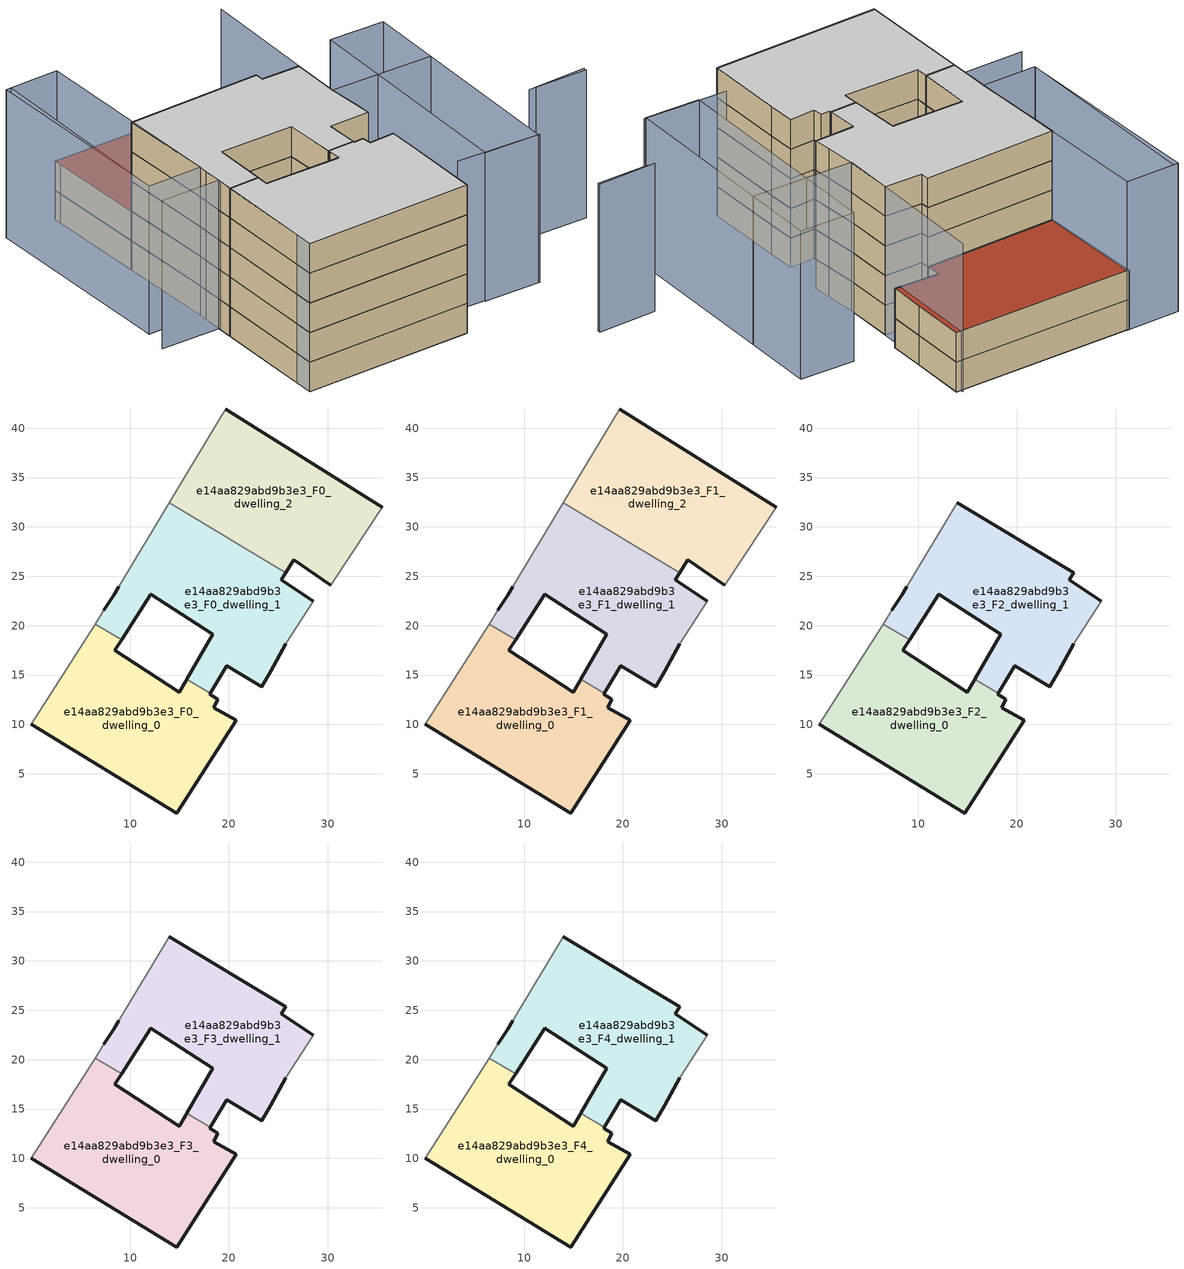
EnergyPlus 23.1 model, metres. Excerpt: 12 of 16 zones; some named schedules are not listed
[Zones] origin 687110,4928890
e14aa829abd9b3e3_F0_dwelling_0
 floor ground (EU_floor_Construction): 14.7,1.04 19.22,8.04 20.72,10.43 18.47,11.72 18.89,12.58 18.06,13.04 18.13,13.16 15.75,14.59 15.65,14.4 14.99,13.28 8.45,17.51 9.13,18.55 6.45,20.16 0.01,10.03 z0
 wall outside (EU_wall_Construction): 9.13,18.55 8.45,17.51 14.99,13.28 15.65,14.4 15.75,14.59 / 18.13,13.16 18.06,13.04 18.89,12.58 18.47,11.72 20.72,10.43 19.22,8.04 14.7,1.04 0.01,10.03 z0:3
 wall adiabatic (EU_wall_Construction): 0.01,10.03 6.45,20.16 z0:3
 wall to e14aa829abd9b3e3_F0_dwelling_1 (EU_wall_Construction): 6.45,20.16 9.13,18.55 / 15.75,14.59 18.13,13.16 z0:3
e14aa829abd9b3e3_F0_dwelling_1
 floor ground (EU_floor_Construction): 24.21,15.4 25.74,18.15 28.56,22.49 25.28,24.64 25.74,25.38 13.96,32.43 8.86,23.92 8.33,23.1 7.33,21.55 6.45,20.16 9.13,18.55 12.1,23.17 18.39,19.12 15.75,14.59 18.13,13.16 19.78,15.96 23.32,13.81 z0
 wall outside (EU_wall_Construction): 25.74,18.15 24.21,15.4 23.32,13.81 19.78,15.96 18.13,13.16 / 15.75,14.59 18.39,19.12 12.1,23.17 9.13,18.55 / 7.33,21.55 8.33,23.1 8.86,23.92 / 25.74,25.38 25.28,24.64 28.56,22.49 z0:3
 wall adiabatic (EU_wall_Construction): 6.45,20.16 7.33,21.55 / 8.86,23.92 13.96,32.43 / 28.56,22.49 25.74,18.15 z0:3
 wall to e14aa829abd9b3e3_F0_dwelling_2 (EU_wall_Construction): 13.96,32.44 25.74,25.38 z0:3
e14aa829abd9b3e3_F0_dwelling_2
 floor ground (EU_floor_Construction): 32.38,27.23 35.51,32 19.66,41.94 19.2,41.2 13.96,32.43 25.74,25.38 26.55,26.68 30.31,24.08 z0
 wall outside (EU_wall_Construction): 19.66,41.94 35.51,32 / 30.31,24.08 26.55,26.68 25.74,25.38 z0:3
 wall adiabatic (EU_wall_Construction): 13.96,32.43 19.2,41.2 19.66,41.94 / 35.51,32 32.38,27.23 30.31,24.08 z0:3
e14aa829abd9b3e3_F1_dwelling_0
 floor to e14aa829abd9b3e3_F0_dwelling_0 (EU_floor_Construction): 14.7,1.04 19.22,8.04 20.72,10.43 18.47,11.72 18.88,12.58 18.05,13.04 18.13,13.16 15.75,14.59 15.65,14.4 14.99,13.28 8.45,17.51 9.13,18.55 6.45,20.16 0,10.03 z3
 wall outside (EU_wall_Construction): 9.13,18.55 8.45,17.51 14.99,13.28 15.65,14.4 15.75,14.59 / 18.13,13.16 18.06,13.04 18.89,12.58 18.47,11.72 20.72,10.43 19.22,8.04 14.7,1.04 0.01,10.03 z3:6
 wall adiabatic (EU_wall_Construction): 0.01,10.03 6.45,20.16 z3:6
 wall to e14aa829abd9b3e3_F1_dwelling_1 (EU_wall_Construction): 6.45,20.16 9.13,18.55 / 15.75,14.59 18.13,13.16 z3:6
e14aa829abd9b3e3_F1_dwelling_1
 floor to e14aa829abd9b3e3_F0_dwelling_1 (EU_floor_Construction): 24.21,15.4 25.74,18.15 28.55,22.49 25.27,24.64 25.74,25.38 13.96,32.43 8.86,23.92 8.33,23.1 7.33,21.55 6.45,20.16 9.13,18.55 12.1,23.17 18.38,19.12 15.75,14.59 18.13,13.16 19.77,15.96 23.32,13.81 z3
 wall outside (EU_wall_Construction): 25.74,18.15 24.21,15.4 23.32,13.81 19.78,15.96 18.13,13.16 / 15.75,14.59 18.39,19.12 12.1,23.17 9.13,18.55 / 7.33,21.55 8.33,23.1 8.86,23.92 / 25.74,25.38 25.28,24.64 28.56,22.49 z3:6
 wall adiabatic (EU_wall_Construction): 6.45,20.16 7.33,21.55 / 8.86,23.92 13.96,32.43 / 28.56,22.49 25.74,18.15 z3:6
 wall to e14aa829abd9b3e3_F1_dwelling_2 (EU_wall_Construction): 13.96,32.44 25.74,25.38 z3:6
e14aa829abd9b3e3_F1_dwelling_2
 floor to e14aa829abd9b3e3_F0_dwelling_2 (EU_floor_Construction): 32.38,27.23 35.5,32 19.65,41.94 19.2,41.2 13.96,32.43 25.74,25.38 26.54,26.68 30.3,24.08 z3
 wall outside (EU_wall_Construction): 19.66,41.94 35.51,32 / 30.31,24.08 26.55,26.68 25.74,25.38 z3:6
 wall adiabatic (EU_wall_Construction): 13.96,32.43 19.2,41.2 19.66,41.94 / 35.51,32 32.38,27.23 30.31,24.08 z3:6
 roof outside (EU_roof_Construction): 35.51,32 32.38,27.23 30.31,24.08 26.55,26.68 25.74,25.38 13.96,32.43 19.2,41.2 19.66,41.94 z6
e14aa829abd9b3e3_F2_dwelling_0
 floor to e14aa829abd9b3e3_F1_dwelling_0 (EU_floor_Construction): 14.7,1.04 19.22,8.04 20.72,10.43 18.47,11.72 18.88,12.58 18.05,13.04 18.13,13.16 15.75,14.59 15.65,14.4 14.99,13.28 8.45,17.51 9.13,18.55 6.45,20.16 0,10.03 z6
 wall outside (EU_wall_Construction): 9.13,18.55 8.45,17.51 14.99,13.28 15.65,14.4 15.75,14.59 / 18.13,13.16 18.06,13.04 18.89,12.58 18.47,11.72 20.72,10.43 19.22,8.04 14.7,1.04 0.01,10.03 z6:9
 wall adiabatic (EU_wall_Construction): 0.01,10.03 6.45,20.16 z6:9
 wall to e14aa829abd9b3e3_F2_dwelling_1 (EU_wall_Construction): 6.45,20.16 9.13,18.55 / 15.75,14.59 18.13,13.16 z6:9
e14aa829abd9b3e3_F2_dwelling_1
 floor to e14aa829abd9b3e3_F1_dwelling_1 (EU_floor_Construction): 24.21,15.4 25.74,18.15 28.55,22.49 25.27,24.64 25.74,25.38 13.96,32.43 8.86,23.92 8.33,23.1 7.33,21.55 6.45,20.16 9.13,18.55 12.1,23.17 18.38,19.12 15.75,14.59 18.13,13.16 19.77,15.96 23.32,13.81 z6
 wall outside (EU_wall_Construction): 25.74,18.15 24.21,15.4 23.32,13.81 19.78,15.96 18.13,13.16 / 15.75,14.59 18.39,19.12 12.1,23.17 9.13,18.55 / 7.33,21.55 8.33,23.1 8.86,23.92 / 13.96,32.43 25.74,25.38 25.28,24.64 28.56,22.49 z6:9
 wall adiabatic (EU_wall_Construction): 6.45,20.16 7.33,21.55 / 8.86,23.92 13.96,32.43 / 28.56,22.49 25.74,18.15 z6:9
e14aa829abd9b3e3_F3_dwelling_0
 floor to e14aa829abd9b3e3_F2_dwelling_0 (EU_floor_Construction): 14.7,1.04 19.22,8.04 20.72,10.43 18.47,11.72 18.88,12.58 18.05,13.04 18.13,13.16 15.75,14.59 15.65,14.4 14.99,13.28 8.45,17.51 9.13,18.55 6.45,20.16 0,10.03 z9
 wall outside (EU_wall_Construction): 9.13,18.55 8.45,17.51 14.99,13.28 15.65,14.4 15.75,14.59 / 18.13,13.16 18.06,13.04 18.89,12.58 18.47,11.72 20.72,10.43 19.22,8.04 14.7,1.04 0.01,10.03 z9:12
 wall adiabatic (EU_wall_Construction): 0.01,10.03 6.45,20.16 z9:12
 wall to e14aa829abd9b3e3_F3_dwelling_1 (EU_wall_Construction): 6.45,20.16 9.13,18.55 / 15.75,14.59 18.13,13.16 z9:12
e14aa829abd9b3e3_F3_dwelling_1
 floor to e14aa829abd9b3e3_F2_dwelling_1 (EU_floor_Construction): 24.21,15.4 25.74,18.15 28.55,22.49 25.27,24.64 25.74,25.38 13.96,32.43 8.86,23.92 8.33,23.1 7.33,21.55 6.45,20.16 9.13,18.55 12.1,23.17 18.38,19.12 15.75,14.59 18.13,13.16 19.77,15.96 23.32,13.81 z9
 wall outside (EU_wall_Construction): 25.74,18.15 24.21,15.4 23.32,13.81 19.78,15.96 18.13,13.16 / 15.75,14.59 18.39,19.12 12.1,23.17 9.13,18.55 / 7.33,21.55 8.33,23.1 8.86,23.92 / 13.96,32.43 25.74,25.38 25.28,24.64 28.56,22.49 z9:12
 wall adiabatic (EU_wall_Construction): 6.45,20.16 7.33,21.55 / 8.86,23.92 13.96,32.43 / 28.56,22.49 25.74,18.15 z9:12
e14aa829abd9b3e3_F4_dwelling_0
 floor to e14aa829abd9b3e3_F3_dwelling_0 (EU_floor_Construction): 14.7,1.04 19.22,8.04 20.72,10.43 18.47,11.72 18.88,12.58 18.05,13.04 18.13,13.16 15.75,14.59 15.65,14.4 14.99,13.28 8.45,17.51 9.13,18.55 6.45,20.16 0,10.03 z12
 wall outside (EU_wall_Construction): 9.13,18.55 8.45,17.51 14.99,13.28 15.65,14.4 15.75,14.59 / 18.13,13.16 18.06,13.04 18.89,12.58 18.47,11.72 20.72,10.43 19.22,8.04 14.7,1.04 0.01,10.03 z12:15
 wall adiabatic (EU_wall_Construction): 0.01,10.03 6.45,20.16 z12:15
 wall to e14aa829abd9b3e3_F4_dwelling_1 (EU_wall_Construction): 6.45,20.16 9.13,18.55 / 15.75,14.59 18.13,13.16 z12:15
 ceiling to e14aa829abd9b3e3_F5_dwelling_0 (EU_floor_Construction): 18.13,13.16 18.05,13.04 18.88,12.58 18.47,11.72 20.72,10.43 19.22,8.04 14.7,1.04 0,10.03 6.45,20.16 9.13,18.55 8.45,17.51 14.99,13.28 15.65,14.4 15.75,14.59 z15
e14aa829abd9b3e3_F4_dwelling_1
 floor to e14aa829abd9b3e3_F3_dwelling_1 (EU_floor_Construction): 24.21,15.4 25.74,18.15 28.55,22.49 25.27,24.64 25.74,25.38 13.96,32.43 8.86,23.92 8.33,23.1 7.33,21.55 6.45,20.16 9.13,18.55 12.1,23.17 18.38,19.12 15.75,14.59 18.13,13.16 19.77,15.96 23.32,13.81 z12
 wall outside (EU_wall_Construction): 25.74,18.15 24.21,15.4 23.32,13.81 19.78,15.96 18.13,13.16 / 15.75,14.59 18.39,19.12 12.1,23.17 9.13,18.55 / 7.33,21.55 8.33,23.1 8.86,23.92 / 13.96,32.43 25.74,25.38 25.28,24.64 28.56,22.49 z12:15
 wall adiabatic (EU_wall_Construction): 6.45,20.16 7.33,21.55 / 8.86,23.92 13.96,32.43 / 28.56,22.49 25.74,18.15 z12:15
 ceiling to e14aa829abd9b3e3_F5_dwelling_1 (EU_floor_Construction): 25.74,25.38 25.27,24.64 28.55,22.49 25.74,18.15 24.21,15.4 23.32,13.81 19.77,15.96 18.13,13.16 15.75,14.59 18.38,19.12 12.1,23.17 9.13,18.55 6.45,20.16 7.33,21.55 8.33,23.1 8.86,23.92 13.96,32.43 z15
shading: 37.29,-1.13 32.83,1.77 / 34.39,12.37 25.68,18.19 / 25.68,18.19 35.25,32.51 / 18.22,3.32 25.31,-1.57 / 32.22,2.21 37.44,-0.9 / 2.18,24.83 7.33,21.55 / 7.33,21.55 0,10.03 / 15.58,44.48 4.22,26.93 / 38.48,18.49 25.16,-1.47 / 25.16,-1.47 20.5,1.64 / 20.5,1.64 33.82,21.6 / 33.82,21.6 38.48,18.49 / 4.15,26.81 15.15,44.76 / 15.15,44.76 19.87,41.87 / 19.87,41.87 8.86,23.92 / 8.86,23.92 4.15,26.81 z0:15
[Building]
EU S2 Campaign: North Axis=0; Terrain=City; Solar Distribution=FullExterior
[Site:Location]
Bologna: Latitude=44.5; Longitude=11.25; Time Zone=1; Elevation=37
[SizingPeriod:WeatherFileDays]
AnnualSizingPeriod: Begin Month=1; Begin Day of Month=1; End Month=12; End Day of Month=31; Day of Week for Start Day=Monday; Use Weather File Daylight Saving Period=No; Use Weather File Rain and Snow Indicators=No
[MATERIAL]
EU_InternalMass_Material: Roughness=MediumRough; Thickness=0.1; Conductivity=1; Density=1800; Specific Heat=900; Thermal Absorptance=0.9; Solar Absorptance=0.7; Visible Absorptance=0.7
[MATERIAL:NOMASS] Roughness=MediumRough; Thermal Absorptance=0.9; Solar Absorptance=0.7; Visible Absorptance=0.7
Name | Thermal Resistance
EU_wall_NoMass | 0.905828
EU_roof_NoMass | 0.37593
EU_floor_NoMass | 0.67114
[CONSTRUCTION]
EU_wall_Construction: EU_wall_NoMass
EU_roof_Construction: EU_roof_NoMass
EU_floor_Construction: EU_floor_NoMass
EU_InternalMass_Construction: EU_InternalMass_Material
[ZONE] Type=1; Multiplier=1; Ceiling Height=autocalculate; Floor Area=autocalculate; Part of Total Floor Area=Yes
Name | Volume
e14aa829abd9b3e3_F0_dwelling_0 | 585.188
e14aa829abd9b3e3_F1_dwelling_0; e14aa829abd9b3e3_F2_dwelling_0; e14aa829abd9b3e3_F3_dwelling_0; e14aa829abd9b3e3_F4_dwelling_0 | 585.187
e14aa829abd9b3e3_F0_dwelling_1; e14aa829abd9b3e3_F1_dwelling_1; e14aa829abd9b3e3_F2_dwelling_1; e14aa829abd9b3e3_F3_dwelling_1; e14aa829abd9b3e3_F4_dwelling_1 | 585.207
e14aa829abd9b3e3_F0_dwelling_2 | 585.161
e14aa829abd9b3e3_F1_dwelling_2 | 585.162
[INTERNALMASS] Construction=EU_InternalMass_Construction
Name | Zone or ZoneList | Surface Area
e14aa829abd9b3e3_F0_dwelling_0_EU_InternalMass | e14aa829abd9b3e3_F0_dwelling_0 | 195.062
e14aa829abd9b3e3_F0_dwelling_1_EU_InternalMass | e14aa829abd9b3e3_F0_dwelling_1 | 195.069
e14aa829abd9b3e3_F0_dwelling_2_EU_InternalMass | e14aa829abd9b3e3_F0_dwelling_2 | 195.054
e14aa829abd9b3e3_F1_dwelling_0_EU_InternalMass | e14aa829abd9b3e3_F1_dwelling_0 | 195.062
e14aa829abd9b3e3_F1_dwelling_1_EU_InternalMass | e14aa829abd9b3e3_F1_dwelling_1 | 195.069
e14aa829abd9b3e3_F1_dwelling_2_EU_InternalMass | e14aa829abd9b3e3_F1_dwelling_2 | 195.054
e14aa829abd9b3e3_F2_dwelling_0_EU_InternalMass | e14aa829abd9b3e3_F2_dwelling_0 | 206.798
e14aa829abd9b3e3_F2_dwelling_1_EU_InternalMass | e14aa829abd9b3e3_F2_dwelling_1 | 378.379
e14aa829abd9b3e3_F3_dwelling_0_EU_InternalMass | e14aa829abd9b3e3_F3_dwelling_0 | 206.798
e14aa829abd9b3e3_F3_dwelling_1_EU_InternalMass | e14aa829abd9b3e3_F3_dwelling_1 | 378.379
e14aa829abd9b3e3_F4_dwelling_0_EU_InternalMass | e14aa829abd9b3e3_F4_dwelling_0 | 206.798
e14aa829abd9b3e3_F4_dwelling_1_EU_InternalMass | e14aa829abd9b3e3_F4_dwelling_1 | 378.379
[OTHEREQUIPMENT] Fuel Type=Electricity; Design Level Calculation Method=Watts/Area; Power per Zone Floor Area=1; Fraction Latent=0; Fraction Radiant=0; Fraction Lost=0; Carbon Dioxide Generation Rate=0; EndUse Subcategory=EU_Step8_InternalGains
Name | Zone or ZoneList or Space or SpaceList | Schedule
EU_Step8_InternalGain_e14aa829abd9b3e3_F0_dwelling_0_f000 | e14aa829abd9b3e3_F0_dwelling_0 | EU_Step8_GainSchedule_e14aa829abd9b3e3_F0_dwelling_0_f000
EU_Step8_InternalGain_e14aa829abd9b3e3_F0_dwelling_1_f000 | e14aa829abd9b3e3_F0_dwelling_1 | EU_Step8_GainSchedule_e14aa829abd9b3e3_F0_dwelling_1_f000
EU_Step8_InternalGain_e14aa829abd9b3e3_F0_dwelling_2_f000 | e14aa829abd9b3e3_F0_dwelling_2 | EU_Step8_GainSchedule_e14aa829abd9b3e3_F0_dwelling_2_f000
EU_Step8_InternalGain_e14aa829abd9b3e3_F1_dwelling_0_f000 | e14aa829abd9b3e3_F1_dwelling_0 | EU_Step8_GainSchedule_e14aa829abd9b3e3_F1_dwelling_0_f000
EU_Step8_InternalGain_e14aa829abd9b3e3_F1_dwelling_1_f000 | e14aa829abd9b3e3_F1_dwelling_1 | EU_Step8_GainSchedule_e14aa829abd9b3e3_F1_dwelling_1_f000
EU_Step8_InternalGain_e14aa829abd9b3e3_F1_dwelling_2_f000 | e14aa829abd9b3e3_F1_dwelling_2 | EU_Step8_GainSchedule_e14aa829abd9b3e3_F1_dwelling_2_f000
EU_Step8_InternalGain_e14aa829abd9b3e3_F2_dwelling_0_f000 | e14aa829abd9b3e3_F2_dwelling_0 | EU_Step8_GainSchedule_e14aa829abd9b3e3_F2_dwelling_0_f000
EU_Step8_InternalGain_e14aa829abd9b3e3_F2_dwelling_1_f000 | e14aa829abd9b3e3_F2_dwelling_1 | EU_Step8_GainSchedule_e14aa829abd9b3e3_F2_dwelling_1_f000
EU_Step8_InternalGain_e14aa829abd9b3e3_F3_dwelling_0_f000 | e14aa829abd9b3e3_F3_dwelling_0 | EU_Step8_GainSchedule_e14aa829abd9b3e3_F3_dwelling_0_f000
EU_Step8_InternalGain_e14aa829abd9b3e3_F3_dwelling_1_f000 | e14aa829abd9b3e3_F3_dwelling_1 | EU_Step8_GainSchedule_e14aa829abd9b3e3_F3_dwelling_1_f000
EU_Step8_InternalGain_e14aa829abd9b3e3_F4_dwelling_0_f000 | e14aa829abd9b3e3_F4_dwelling_0 | EU_Step8_GainSchedule_e14aa829abd9b3e3_F4_dwelling_0_f000
EU_Step8_InternalGain_e14aa829abd9b3e3_F4_dwelling_1_f000 | e14aa829abd9b3e3_F4_dwelling_1 | EU_Step8_GainSchedule_e14aa829abd9b3e3_F4_dwelling_1_f000
[ZONEVENTILATION:DESIGNFLOWRATE] Schedule=EU_AlwaysOn; Design Flow Rate Calculation Method=AirChanges/Hour; Air Changes per Hour=0.73129; Ventilation Type=Natural; Fan Pressure Rise=0; Fan Total Efficiency=1; Constant Term Coefficient=1; Temperature Term Coefficient=0; Velocity Term Coefficient=0; Velocity Squared Term Coefficient=0; Minimum Indoor Temperature=-100; Maximum Indoor Temperature=100; Delta Temperature=-100; Minimum Outdoor Temperature=-100; Maximum Outdoor Temperature=100; Maximum Wind Speed=40
Name | Zone or ZoneList or Space or SpaceList
EU_ConstantAir_e14aa829abd9b3e3_F0_dwelling_0 | e14aa829abd9b3e3_F0_dwelling_0
EU_ConstantAir_e14aa829abd9b3e3_F0_dwelling_1 | e14aa829abd9b3e3_F0_dwelling_1
EU_ConstantAir_e14aa829abd9b3e3_F0_dwelling_2 | e14aa829abd9b3e3_F0_dwelling_2
EU_ConstantAir_e14aa829abd9b3e3_F1_dwelling_0 | e14aa829abd9b3e3_F1_dwelling_0
EU_ConstantAir_e14aa829abd9b3e3_F1_dwelling_1 | e14aa829abd9b3e3_F1_dwelling_1
EU_ConstantAir_e14aa829abd9b3e3_F1_dwelling_2 | e14aa829abd9b3e3_F1_dwelling_2
EU_ConstantAir_e14aa829abd9b3e3_F2_dwelling_0 | e14aa829abd9b3e3_F2_dwelling_0
EU_ConstantAir_e14aa829abd9b3e3_F2_dwelling_1 | e14aa829abd9b3e3_F2_dwelling_1
EU_ConstantAir_e14aa829abd9b3e3_F3_dwelling_0 | e14aa829abd9b3e3_F3_dwelling_0
EU_ConstantAir_e14aa829abd9b3e3_F3_dwelling_1 | e14aa829abd9b3e3_F3_dwelling_1
EU_ConstantAir_e14aa829abd9b3e3_F4_dwelling_0 | e14aa829abd9b3e3_F4_dwelling_0
EU_ConstantAir_e14aa829abd9b3e3_F4_dwelling_1 | e14aa829abd9b3e3_F4_dwelling_1
[HVACTEMPLATE:THERMOSTAT] Constant Heating Setpoint=20; Constant Cooling Setpoint=50
EU_HeatOnly_e14aa829abd9b3e3_F0_dwelling_0; EU_HeatOnly_e14aa829abd9b3e3_F0_dwelling_1; EU_HeatOnly_e14aa829abd9b3e3_F0_dwelling_2; EU_HeatOnly_e14aa829abd9b3e3_F1_dwelling_0; EU_HeatOnly_e14aa829abd9b3e3_F1_dwelling_1; EU_HeatOnly_e14aa829abd9b3e3_F1_dwelling_2; EU_HeatOnly_e14aa829abd9b3e3_F2_dwelling_0; EU_HeatOnly_e14aa829abd9b3e3_F2_dwelling_1; EU_HeatOnly_e14aa829abd9b3e3_F3_dwelling_0; EU_HeatOnly_e14aa829abd9b3e3_F3_dwelling_1; EU_HeatOnly_e14aa829abd9b3e3_F4_dwelling_0; EU_HeatOnly_e14aa829abd9b3e3_F4_dwelling_1; EU_HeatOnly_e14aa829abd9b3e3_F5_dwelling_0; EU_HeatOnly_e14aa829abd9b3e3_F5_dwelling_1; EU_HeatOnly_e14aa829abd9b3e3_F6_dwelling_0; EU_HeatOnly_e14aa829abd9b3e3_F6_dwelling_1
[HVACTEMPLATE:ZONE:IDEALLOADSAIRSYSTEM] System Availability Schedule=EU_AlwaysOn; Maximum Heating Supply Air Temperature=50; Minimum Cooling Supply Air Temperature=13; Maximum Heating Supply Air Humidity Ratio=0.0156; Minimum Cooling Supply Air Humidity Ratio=0.0077; Heating Limit=NoLimit; Cooling Limit=NoLimit; Heating Availability Schedule=EU_AlwaysOn; Cooling Availability Schedule=EU_CoolingOff; Dehumidification Control Type=ConstantSensibleHeatRatio; Cooling Sensible Heat Ratio=0.7; Dehumidification Setpoint=60; Humidification Control Type=None; Humidification Setpoint=30; Outdoor Air Method=None; Outdoor Air Flow Rate per Person=0.00944; Outdoor Air Flow Rate per Zone Floor Area=0; Outdoor Air Flow Rate per Zone=0; Demand Controlled Ventilation Type=None; Outdoor Air Economizer Type=NoEconomizer; Heat Recovery Type=None; Sensible Heat Recovery Effectiveness=0.7; Latent Heat Recovery Effectiveness=0.65
Name | Template Thermostat
e14aa829abd9b3e3_F0_dwelling_0 | EU_HeatOnly_e14aa829abd9b3e3_F0_dwelling_0
e14aa829abd9b3e3_F0_dwelling_1 | EU_HeatOnly_e14aa829abd9b3e3_F0_dwelling_1
e14aa829abd9b3e3_F0_dwelling_2 | EU_HeatOnly_e14aa829abd9b3e3_F0_dwelling_2
e14aa829abd9b3e3_F1_dwelling_0 | EU_HeatOnly_e14aa829abd9b3e3_F1_dwelling_0
e14aa829abd9b3e3_F1_dwelling_1 | EU_HeatOnly_e14aa829abd9b3e3_F1_dwelling_1
e14aa829abd9b3e3_F1_dwelling_2 | EU_HeatOnly_e14aa829abd9b3e3_F1_dwelling_2
e14aa829abd9b3e3_F2_dwelling_0 | EU_HeatOnly_e14aa829abd9b3e3_F2_dwelling_0
e14aa829abd9b3e3_F2_dwelling_1 | EU_HeatOnly_e14aa829abd9b3e3_F2_dwelling_1
e14aa829abd9b3e3_F3_dwelling_0 | EU_HeatOnly_e14aa829abd9b3e3_F3_dwelling_0
e14aa829abd9b3e3_F3_dwelling_1 | EU_HeatOnly_e14aa829abd9b3e3_F3_dwelling_1
